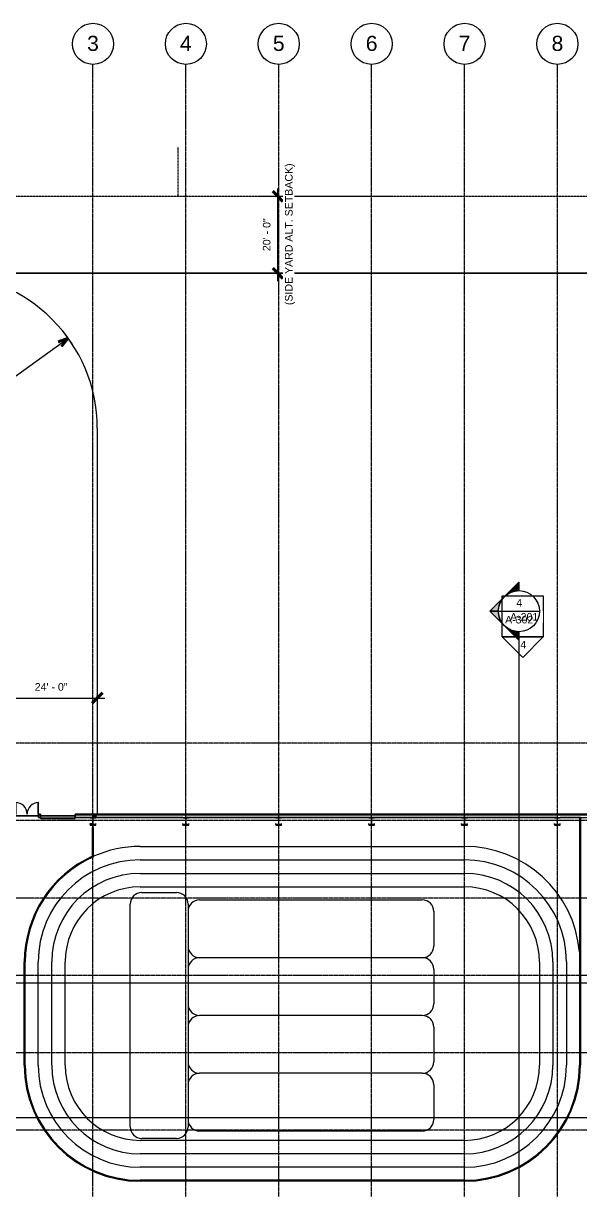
# Model space of a CAD drawing. Header units: inches. Extents: x 19712 to 27543, y -26063 to -18659.
# Drawn here: x 22869 to 24603, y -22294 to -18659 of the extents above; entities that cross this region are included whole.
import ezdxf

# ---------------------------------------------------------------- set-up
doc = ezdxf.new("R2010")
doc.units = ezdxf.units.IN
doc.header["$MEASUREMENT"] = 0
for name, pattern in [('Center 1_4_', [0.53125, 0.25, -0.09375, 0.09375, -0.09375]), ('Grid Line 1_2_', [0.875, 0.5, -0.125, 0.125, -0.125]), ('Hidden', [0.28125, 0.1875, -0.09375])]:
    doc.linetypes.add(name, pattern=pattern)
for name, color, linetype, lineweight in [('A-ANNO-DIMS', 211, 'Continuous', 9), ('A-ANNO-DIMS-256', 211, 'Continuous', 9), ('A-DOOR', 31, 'Continuous', 9), ('A-FLOR', 192, 'Continuous', 9), ('A-FLOR-HRAL', 11, 'Continuous', 9), ('A-FLOR-OTLN', 90, 'Continuous', 9), ('A-PROP-SBCK', 71, 'Hidden', 25), ('A-WALL', 113, 'Continuous', 9), ('A-WALL-PATT', 111, 'Continuous', 25), ('C-BLDG-PADS', 91, 'Continuous', 9), ('C-TOPO', 7, 'Continuous', 9), ('EOP-PR', 4, 'Continuous', 9), ('G-ANNO-SYMB', 111, 'Continuous', 9), ('L-SITE-WALL', 31, 'Continuous', 9), ('PROP', 3, 'Center 1_4_', 9), ('S-BEAM', 12, 'Continuous', 9), ('S-COLS', 52, 'Continuous', 9), ('S-GRID', 1, 'Continuous', 9), ('S-GRID-IDEN', 1, 'Continuous', 9)]:
    doc.layers.add(name, color=color, linetype=linetype, lineweight=lineweight)
doc.styles.add('Arial', font='arial.ttf', dxfattribs={"height": 23.60479})
doc.styles.add('Arial_1', font='arial.ttf', dxfattribs={"height": 47.209581})
doc.dimstyles.new('Arrow_-_3_32__Arial_1', dxfattribs={"dimscale": 12, "dimtxt": 24, "dimasz": 2.666667, "dimexe": 2, "dimexo": 0, "dimgap": 1.333333, "dimtad": 1, "dimjust": 3, "dimdec": 5, "dimrnd": 0.03125, "dimzin": 1, "dimdsep": 46, "dimlunit": 4, "dimtxsty": 'Arial', "dimblk1": 'OPEN30', "dimblk2": 'OPEN30', "dimsah": 1, "dimcen": 0.09, "dimazin": 0, "dimtfac": 1, "dimtdec": 4, "dimtix": 1, "dimtmove": 0, "dimatfit": 2, "dimfxl": 1, "dimtvp": 1, "dimtfill": 1, "dimfrac": 2, "dimtolj": 1, "dimtzin": 0, "dimarcsym": 2})
doc.dimstyles.new('Linear_-_3_32__Arial_1', dxfattribs={"dimscale": 12, "dimtxt": 24, "dimasz": 2.666667, "dimexe": 2, "dimexo": 1.333333, "dimgap": 1.333333, "dimtad": 1, "dimdec": 0, "dimzin": 1, "dimdsep": 46, "dimlunit": 4, "dimtxsty": 'Arial', "dimblk1": 'OBLIQUE', "dimblk2": 'OBLIQUE', "dimsah": 1, "dimcen": 0.09, "dimdle": 2, "dimazin": 0, "dimtfac": 1, "dimtdec": 4, "dimtix": 1, "dimtmove": 0, "dimatfit": 3, "dimfxl": 1, "dimtvp": 1, "dimtfill": 1, "dimfrac": 2, "dimtolj": 1, "dimtzin": 0, "dimarcsym": 2})
pattern_1 = [(45, (0, 0), (-25.342707, 25.342707), []), (45, (0, 38.4), (-25.342707, 25.342707), [])]
pattern_2 = [(0, (0, 0), (0, 32), []), (90, (0, 0), (-32, 2e-15), [])]

# ---------------------------------------------------------------- blocks, each defined once
blk = doc.blocks.new('Girt_Z - 8_D-936192-Site Plan - Phase 1')
at = {"layer": 'S-BEAM'}
for p, q in [((23095.4, -21126.4), (23095.4, -21125.8)), ((26260.9, -21125.8), (23095.4, -21125.8)), ((23095.4, -21133.6), (23095.4, -21126.4)), ((23095.4, -21126.4), (23095.4, -21126.4)), ((26260.9, -21126.4), (23095.4, -21126.4)), ((26260.9, -21126.4), (23095.4, -21126.4)), ((23095.4, -21133.8), (23095.4, -21133.6)), ((23095.4, -21133.8), (26260.9, -21133.8)), ((26260.9, -21125.8), (26260.9, -21126.4)), ((26260.9, -21126.4), (26260.9, -21126.4)), ((26260.9, -21126.4), (26260.9, -21133.6)), ((26260.9, -21133.6), (26260.9, -21133.8))]:
    blk.add_line(p, q, dxfattribs=at)
blk = doc.blocks.new('Double-Flush - 72_ x 96_-868513-Site Plan - Phase 1')
at = {"layer": 'A-DOOR', "lineweight": 13}
for p, q in [((-36, -5.6), (-36, -41.6)), ((-36, -5.6), (-34, -5.6)), ((-34, -5.6), (-34, -41.6)), ((34, -5.6), (34, -41.5)), ((36, -5.6), (34, -5.6)), ((36, -5.6), (36, -41.6)), ((-36, -41.6), (-34, -41.6))]:
    blk.add_line(p, q, dxfattribs=at)
at = {"layer": 'A-DOOR'}
for centre, start, end in [((-36, -5.6), 270, 360), ((36, -5.6), 180, 270)]:
    blk.add_arc(centre, 36, start, end, dxfattribs=at)
blk = doc.blocks.new('overhead door - one-936140-Site Plan - Phase 1')
at = {"layer": 'A-DOOR'}
for p, q in [((54, -7), (-54, -7)), ((-54, -7), (-54, -8.75)), ((-54, -8.75), (54, -8.75)), ((54, -8.75), (54, -7))]:
    blk.add_line(p, q, dxfattribs=at)
blk = doc.blocks.new('Top Rail Type - Top Rail_Internal_-939601-Site Plan - Phase 1')
at = {"layer": 'A-FLOR-HRAL'}
for p, q in [((24604.9, -21134.4), (24601.9, -21134.4)), ((24601.9, -21134.4), (24601.9, -21906.1)), ((24604.9, -21134.4), (24604.9, -21906.1)), ((23084.4, -21165.6), (23087.4, -21165.6)), ((23084.4, -21254.6), (23084.4, -21165.6)), ((23087.4, -21256.6), (23087.4, -21165.6)), ((22871.7, -21906.1), (22871.7, -21584.1)), ((22874.8, -21906.1), (22874.8, -21584.1)), ((24243.4, -22264.5), (23233.3, -22264.5)), ((24243.4, -22267.6), (23233.3, -22267.6))]:
    blk.add_line(p, q, dxfattribs=at)
for centre, radius, start, end in [((23233.3, -21584.1), 361.5, 114.3202, 180), ((23233.3, -21584.1), 358.5, 114.0064, 180), ((23233.3, -21906.1), 361.5, 180, 270), ((23233.3, -21906.1), 358.5, 180, 270), ((24243.4, -21906.1), 358.5, 270, 0), ((24243.4, -21906.1), 361.5, 270, 0)]:
    blk.add_arc(centre, radius, start, end, dxfattribs=at)
blk = doc.blocks.new('Grid - Grid Head - Circle-14747-Site Plan - Phase 1')
at = {"layer": 'S-GRID-IDEN'}
blk.add_circle((0, 0), 0.25, dxfattribs=at)
blk = doc.blocks.new('Elevation - Detail Number-93309-Site Plan - Phase 1')
at = {"layer": 'G-ANNO-SYMB'}
for p, q in [((-0.25, -0.25), (-0.25, 0.25)), ((-0.25, 0.25), (0.25, 0.25)), ((0.25, 0.25), (0.25, -0.25)), ((0.25, -0.25), (-0.25, -0.25))]:
    blk.add_line(p, q, dxfattribs=at)
blk = doc.blocks.new('Elevation - Detail Number-93036-Site Plan - Phase 1')
at = {"layer": 'G-ANNO-SYMB'}
for p, q in [((0, 0.25), (-0.25, 0)), ((0.25, 0), (0, 0.25)), ((-0.25, 0), (0.25, 0))]:
    blk.add_line(p, q, dxfattribs=at)
blk = doc.blocks.new('Section - Section Head - Filled-1526-Site Plan - Phase 1')
at = {"layer": 'G-ANNO-SYMB'}
h = blk.add_hatch(color=256, dxfattribs=at)
edge = h.paths.add_edge_path(flags=0)
edge.add_line((-0.427, 0.177), (-0.25, 0.354))
edge.add_line((-0.25, 0.354), (-0.25, 0.25))
edge.add_arc((-0.25, 0), 0.25, 90, 135)
h = blk.add_hatch(color=256, dxfattribs=at)
edge = h.paths.add_edge_path(flags=0)
edge.add_arc((-0.25, 0), 0.25, 45, 90)
edge.add_line((-0.25, 0.25), (-0.25, 0.354))
edge.add_line((-0.25, 0.354), (-0.073, 0.177))
h = blk.add_hatch(color=256, dxfattribs=at)
edge = h.paths.add_edge_path(flags=0)
edge.add_arc((-0.25, 0), 0.25, 137.9216, 180)
edge.add_line((-0.5, 0), (-0.604, 0))
edge.add_line((-0.604, 0), (-0.436, 0.168))
h = blk.add_hatch(color=256, dxfattribs=at)
edge = h.paths.add_edge_path(flags=0)
edge.add_line((-0.064, 0.168), (0.104, 0))
edge.add_line((0.104, 0), (0, 0))
edge.add_arc((-0.25, 0), 0.25, 0, 42.0784)
for p, q in [((-0.25, 0.354), (-0.604, 0)), ((-0.25, 0.354), (-0.427, 0.177)), ((-0.25, 0.354), (0.104, 0)), ((-0.25, 0.25), (-0.25, 0.354)), ((-0.073, 0.177), (-0.25, 0.354)), ((-0.25, 0.354), (-0.25, 0.25)), ((-0.436, 0.168), (-0.604, 0)), ((0.104, 0), (-0.064, 0.168)), ((-0.604, 0), (-0.5, 0)), ((0, 0), (0.104, 0)), ((-0.5, 0), (-0.604, 0)), ((0, 0), (0.104, 0))]:
    blk.add_line(p, q, dxfattribs=at)
for start, end in [(360, 180), (137.9216, 180), (90, 135), (45, 90), (0, 42.0784), (180, 360)]:
    blk.add_arc((-0.25, 0), 0.25, start, end, dxfattribs=at)
blk = doc.blocks.new('DIMBLOCK71-Site Plan - Phase 1')
at = {"layer": 'A-ANNO-DIMS-256', "transparency": 16777216}
for p, q in [((22619.2, -19921.1), (23008.7, -19640.5)), ((22622.9, -19898.8), (22615.6, -19943.4)), ((22641.6, -19924.7), (22596.9, -19917.5))]:
    blk.add_line(p, q, dxfattribs=at)
at = {"layer": 'A-ANNO-DIMS-256', "lineweight": 50, "transparency": 16777216}
for q in [(22977.7, -19652.2), (22987.7, -19666.2)]:
    blk.add_line((23008.7, -19640.5), q, dxfattribs=at)
at = {"layer": 'A-ANNO-DIMS-256', "transparency": 16777216}
blk.add_arc((22619.2, -19921.1), 480, 32.9082, 38.6378, dxfattribs=at)
at = {"layer": 'A-ANNO-DIMS-256', "color": 0, "transparency": 16777216, "insert": (22745.4, -19772.7), "char_height": 23.6, "width": 122.289, "attachment_point": 1, "rotation": 35.773, "line_spacing_factor": 0.938532, "style": 'Arial', "bg_fill": 3, "box_fill_scale": 1.25, "bg_fill_color": 0, "bg_fill_transparency": 0}
blk.add_mtext('40\' - 0"', dxfattribs=at)
blk = doc.blocks.new('_Open30')
at = {"color": 0, "linetype": 'ByBlock', "lineweight": -2}
for p, q in [((-1, 0.27), (0, 0)), ((0, 0), (-1, -0.27)), ((0, 0), (-1, 0))]:
    blk.add_line(p, q, dxfattribs=at)
blk = doc.blocks.new('DIMBLOCK77-Site Plan - Phase 1')
at = {"layer": 'A-ANNO-DIMS-256', "lineweight": 50, "transparency": 16777216}
for p, q in [((22811.2, -20761.9), (22827.2, -20745.9)), ((23099.2, -20761.9), (23115.2, -20745.9)), ((22811.2, -20761.9), (22795.2, -20777.9)), ((23099.2, -20761.9), (23083.2, -20777.9))]:
    blk.add_line(p, q, dxfattribs=at)
at = {"layer": 'A-ANNO-DIMS-256', "transparency": 16777216}
for p, q in [((22811.2, -20755.3), (22811.2, -20785.9)), ((22811.2, -20761.9), (22811.2, -20755.3)), ((22811.2, -20761.9), (23123.2, -20761.9)), ((23099.2, -20755.3), (23099.2, -20785.9)), ((23099.2, -20761.9), (23099.2, -20755.3))]:
    blk.add_line(p, q, dxfattribs=at)
at = {"layer": 'A-ANNO-DIMS-256', "color": 0, "transparency": 16777216, "insert": (22904.3, -20715.3), "char_height": 23.6, "width": 122.289, "attachment_point": 1, "line_spacing_factor": 0.938532, "style": 'Arial', "bg_fill": 3, "box_fill_scale": 1.25, "bg_fill_color": 0, "bg_fill_transparency": 0}
blk.add_mtext('24\' - 0"', dxfattribs=at)
blk = doc.blocks.new('_Oblique')
at = {"color": 0, "linetype": 'ByBlock', "lineweight": -2}
blk.add_line((-0.5, -0.5), (0.5, 0.5), dxfattribs=at)
blk = doc.blocks.new('DIMBLOCK92-Site Plan - Phase 1')
at = {"layer": 'A-ANNO-DIMS-256', "lineweight": 50, "transparency": 16777216}
for p, q in [((23662, -19198.2), (23646, -19182.2)), ((23662, -19198.2), (23678, -19214.2)), ((23662, -19438.2), (23646, -19422.2)), ((23662, -19438.2), (23678, -19454.2))]:
    blk.add_line(p, q, dxfattribs=at)
at = {"layer": 'A-ANNO-DIMS-256', "transparency": 16777216}
for p, q in [((23662, -19462.2), (23662, -19174.2)), ((23655.4, -19198.2), (23686, -19198.2)), ((23662, -19198.2), (23655.4, -19198.2)), ((23655.4, -19438.2), (23686, -19438.2)), ((23662, -19438.2), (23655.4, -19438.2))]:
    blk.add_line(p, q, dxfattribs=at)
at = {"layer": 'A-ANNO-DIMS-256', "color": 0, "transparency": 16777216, "attachment_point": 1, "rotation": 90, "line_spacing_factor": 0.938532, "style": 'Arial', "bg_fill": 3, "box_fill_scale": 1.25, "bg_fill_color": 0, "bg_fill_transparency": 0}
for s, insert, char_height, width in [('(SIDE YARD ALT. SETBACK)', (23684.3, -19537.3), 23.605, 525.932), ('20\' - 0"', (23615.4, -19369.1), 23.6, 122.289)]:
    blk.add_mtext(s, dxfattribs=dict(at, insert=insert, char_height=char_height, width=width))

msp = doc.modelspace()

# ---------------------------------------------------------------- hatches: boundary and pattern name
at = {"layer": 'A-WALL-PATT', "lineweight": 9}
h = msp.add_hatch(dxfattribs=at)
h.set_pattern_fill('FP_8', color=256, style=0, pattern_type=2)
h.set_pattern_definition(pattern_2)
h.paths.add_polyline_path([(23030.515225, -21125.80281), (23085.765225, -21125.80281), (23085.765225, -21124.80281), (23030.515225, -21124.80281)], flags=0)
h.paths.add_polyline_path([(22792.149991, -21125.80281), (22801.25546, -21125.80281), (22801.25546, -21124.80281), (22783.524991, -21124.80281), (22783.524991, -21125.80281), (22791.524991, -21125.80281)], flags=0)
h.paths.add_polyline_path([(22922.515225, -21125.80281), (22922.515225, -21124.80281), (22916.515225, -21124.80281), (22916.515225, -21125.80281)], flags=0)
h.paths.add_polyline_path([(22809.25546, -21125.80281), (22844.515225, -21125.80281), (22844.515225, -21124.80281), (22809.25546, -21124.80281)], flags=0)
h = msp.add_hatch(dxfattribs=at)
h.set_pattern_fill('FP_8', color=256, style=0, pattern_type=2)
h.set_pattern_definition(pattern_2)
h.paths.add_polyline_path([(24533.265225, -21125.80281), (24533.265225, -21124.80281), (23375.515225, -21124.80281), (23375.515225, -21125.80281), (23695.782247, -21125.80281)], flags=0)
at = {"layer": 'S-COLS'}
h = msp.add_hatch(dxfattribs=at)
h.set_pattern_fill('FP_1', color=256, style=0, pattern_type=2)
h.set_pattern_definition(pattern_1)
h.paths.add_polyline_path([(23384.390225, -21135.05281), (23384.390225, -21133.80281), (23366.390225, -21133.80281), (23366.390225, -21135.05281)], flags=0)
h = msp.add_hatch(dxfattribs=at)
h.set_pattern_fill('FP_1', color=256, style=0, pattern_type=2)
h.set_pattern_definition(pattern_1)
h.paths.add_polyline_path([(23376.015225, -21156.195574), (23376.015225, -21135.05281), (23374.765225, -21135.05281), (23374.765225, -21156.195574)], flags=0)
h = msp.add_hatch(dxfattribs=at)
h.set_pattern_fill('FP_1', color=256, style=0, pattern_type=2)
h.set_pattern_definition(pattern_1)
h.paths.add_polyline_path([(23673.890225, -21135.05281), (23673.890225, -21133.80281), (23655.890225, -21133.80281), (23655.890225, -21135.05281)], flags=0)
h = msp.add_hatch(dxfattribs=at)
h.set_pattern_fill('FP_1', color=256, style=0, pattern_type=2)
h.set_pattern_definition(pattern_1)
h.paths.add_polyline_path([(23665.515225, -21156.195574), (23665.515225, -21135.05281), (23664.265225, -21135.05281), (23664.265225, -21156.195574)], flags=0)
h = msp.add_hatch(dxfattribs=at)
h.set_pattern_fill('FP_1', color=256, style=0, pattern_type=2)
h.set_pattern_definition(pattern_1)
h.paths.add_polyline_path([(23955.015225, -21156.195574), (23955.015225, -21135.05281), (23953.765225, -21135.05281), (23953.765225, -21156.195574)], flags=0)
h = msp.add_hatch(dxfattribs=at)
h.set_pattern_fill('FP_1', color=256, style=0, pattern_type=2)
h.set_pattern_definition(pattern_1)
h.paths.add_polyline_path([(24252.890225, -21135.05281), (24252.890225, -21133.80281), (24234.890225, -21133.80281), (24234.890225, -21135.05281)], flags=0)
h = msp.add_hatch(dxfattribs=at)
h.set_pattern_fill('FP_1', color=256, style=0, pattern_type=2)
h.set_pattern_definition(pattern_1)
h.paths.add_polyline_path([(24542.390225, -21135.05281), (24542.390225, -21133.80281), (24524.390225, -21133.80281), (24524.390225, -21135.05281)], flags=0)
h = msp.add_hatch(dxfattribs=at)
h.set_pattern_fill('FP_1', color=256, style=0, pattern_type=2)
h.set_pattern_definition(pattern_1)
h.paths.add_polyline_path([(24534.015225, -21156.195574), (24534.015225, -21135.05281), (24532.765225, -21135.05281), (24532.765225, -21156.195574)], flags=0)
h = msp.add_hatch(dxfattribs=at)
h.set_pattern_fill('FP_1', color=256, style=0, pattern_type=2)
h.set_pattern_definition(pattern_1)
h.paths.add_polyline_path([(23094.890225, -21157.449176), (23094.890225, -21156.195574), (23076.890225, -21156.195574), (23076.890225, -21157.449176)], flags=0)
h = msp.add_hatch(dxfattribs=at)
h.set_pattern_fill('FP_1', color=256, style=0, pattern_type=2)
h.set_pattern_definition(pattern_1)
h.paths.add_polyline_path([(23673.890225, -21157.449176), (23673.890225, -21156.195574), (23655.890225, -21156.195574), (23655.890225, -21157.449176)], flags=0)
h = msp.add_hatch(dxfattribs=at)
h.set_pattern_fill('FP_1', color=256, style=0, pattern_type=2)
h.set_pattern_definition(pattern_1)
h.paths.add_polyline_path([(23963.390225, -21157.449176), (23963.390225, -21156.195574), (23945.390225, -21156.195574), (23945.390225, -21157.449176)], flags=0)

# ---------------------------------------------------------------- linework, layer by layer
at = {"layer": 'A-FLOR'}
for p, q in [((23366.390225, -21134.42781), (23094.890225, -21134.42781)), ((24601.867379, -21134.42781), (24542.390225, -21134.42781)), ((23085.890225, -21157.449176), (23085.890225, -21165.596592))]:
    msp.add_line(p, q, dxfattribs=at)
at = {"layer": 'A-FLOR-OTLN'}
for p, q in [((23233.25546, -21224.0601), (24243.390225, -21224.0601)), ((23233.25546, -21266.0601), (24243.390225, -21266.0601)), ((23233.25546, -21308.0601), (24243.390225, -21308.0601)), ((23233.25546, -21350.0601), (24243.390225, -21350.0601)), ((23238.073569, -21368.0601), (23346.158917, -21368.0601)), ((23202.073569, -22097.83441), (23202.073569, -21404.0601)), ((23382.158917, -21404.0601), (23382.158917, -22097.83441)), ((23418.158917, -21390.776558), (24111.933227, -21390.776558)), ((24147.933227, -21426.776558), (24147.933227, -21534.861906)), ((22915.25546, -21906.0601), (22915.25546, -21584.0601)), ((22957.25546, -21906.0601), (22957.25546, -21584.0601)), ((22999.25546, -21906.0601), (22999.25546, -21584.0601)), ((24111.933227, -21570.861906), (23418.158917, -21570.861906)), ((24477.390225, -21584.0601), (24477.390225, -21906.0601)), ((24519.390225, -21584.0601), (24519.390225, -21906.0601)), ((24561.390225, -21584.0601), (24561.390225, -21906.0601)), ((24147.933227, -21606.861906), (24147.933227, -21714.947255)), ((24111.933227, -21750.947255), (23418.158917, -21750.947255)), ((24147.933227, -21786.947255), (24147.933227, -21895.032603)), ((24111.933227, -21931.032603), (23418.158917, -21931.032603)), ((24147.933227, -21967.032603), (24147.933227, -22075.117952)), ((23346.158917, -22133.83441), (23238.073569, -22133.83441)), ((24111.933227, -22111.117952), (23418.158917, -22111.117952)), ((24243.390225, -22140.0601), (23233.25546, -22140.0601)), ((24243.390225, -22182.0601), (23233.25546, -22182.0601)), ((24243.390225, -22224.0601), (23233.25546, -22224.0601))]:
    msp.add_line(p, q, dxfattribs=at)
for centre, radius, start, end in [((23233.25546, -21584.0601), 360, 90, 113.906718284), ((24243.390225, -21584.0601), 360, 4.992782937, 90), ((23233.25546, -21584.0601), 318, 90, 180), ((24243.390225, -21584.0601), 318, 0, 90), ((23233.25546, -21584.0601), 276, 90, 180), ((24243.390225, -21584.0601), 276, 0, 90), ((23233.25546, -21584.0601), 234, 90, 180), ((23238.073569, -21404.0601), 36, 90, 180), ((23346.158917, -21404.0601), 36, 0, 90), ((24243.390225, -21584.0601), 234, 0, 90), ((23418.158917, -21426.776558), 36, 90, 180), ((24111.933227, -21426.776558), 36, 0, 90), ((23418.158917, -21534.861906), 36, 180, 270), ((24111.933227, -21534.861906), 36, 270, 0), ((23418.158917, -21606.861906), 36, 90, 180), ((24111.933227, -21606.861906), 36, 0, 90), ((23418.158917, -21714.947255), 36, 180, 270), ((24111.933227, -21714.947255), 36, 270, 0), ((23418.158917, -21786.947255), 36, 90, 180), ((24111.933227, -21786.947255), 36, 0, 90), ((23233.25546, -21906.0601), 318, 180, 270), ((23233.25546, -21906.0601), 276, 180, 270), ((23233.25546, -21906.0601), 234, 180, 270), ((23418.158917, -21895.032603), 36, 180, 270), ((24111.933227, -21895.032603), 36, 270, 0), ((24243.390225, -21906.0601), 234, 270, 0), ((24243.390225, -21906.0601), 276, 270, 0), ((24243.390225, -21906.0601), 318, 270, 0), ((23418.158917, -21967.032603), 36, 90, 180), ((24111.933227, -21967.032603), 36, 0, 90), ((23238.073569, -22097.83441), 36, 180, 270), ((23346.158917, -22097.83441), 36, 270, 0), ((23418.158917, -22075.117952), 36, 180, 270), ((24111.933227, -22075.117952), 36, 270, 0)]:
    msp.add_arc(centre, radius, start, end, dxfattribs=at)
at = {"layer": 'A-PROP-SBCK'}
msp.add_line((21404.235225, -19438.180554), (26647.515225, -19438.180554), dxfattribs=at)
at = {"layer": 'A-WALL'}
for p, q in [((22916.515225, -21124.80281), (22922.515225, -21124.80281)), ((22916.515225, -21125.80281), (22922.515225, -21125.80281)), ((22916.515225, -21133.80281), (22922.515225, -21133.80281)), ((23030.515225, -21124.80281), (23085.765225, -21124.80281)), ((23030.515225, -21125.80281), (23085.765225, -21125.80281)), ((23030.515225, -21133.80281), (23085.765225, -21133.80281)), ((23375.515225, -21124.80281), (24533.265225, -21124.80281))]:
    msp.add_line(p, q, dxfattribs=at)
at = {"layer": 'A-WALL', "lineweight": 25}
for p, q in [((23375.202725, -21123.61481), (23086.077725, -21123.61481)), ((23086.077725, -21123.61481), (23086.077725, -21125.18961)), ((23086.077725, -21125.18961), (23375.202725, -21125.18961)), ((23375.202725, -21125.18961), (23375.202725, -21123.61481)), ((24822.702725, -21123.61481), (24533.577725, -21123.61481)), ((24533.577725, -21123.61481), (24533.577725, -21125.18961)), ((24533.577725, -21125.18961), (24822.702725, -21125.18961))]:
    msp.add_line(p, q, dxfattribs=at)
at = {"layer": 'C-BLDG-PADS'}
for p, q in [((22916.515225, -21128.80281), (22844.515225, -21128.80281)), ((23030.515225, -21128.80281), (22922.515225, -21128.80281)), ((23095.390225, -21128.80281), (23085.765225, -21128.80281))]:
    msp.add_line(p, q, dxfattribs=at)
at = {"layer": 'C-TOPO'}
for p, q in [((22844.515225, -21128.802246), (22916.515225, -21128.802246)), ((22922.515225, -21128.802246), (23030.515225, -21128.802246)), ((23085.765225, -21128.802246), (23095.390225, -21128.802246))]:
    msp.add_line(p, q, dxfattribs=at)
at = {"layer": 'EOP-PR'}
for p, q in [((23099.235225, -19921.085554), (23099.235225, -21123.61481)), ((23099.235225, -21123.61481), (23099.235225, -21125.117944)), ((23099.235225, -21125.18961), (23099.235225, -21125.80281))]:
    msp.add_line(p, q, dxfattribs=at)
msp.add_arc((22619.235225, -19921.085554), 480, 0, 90, dxfattribs=at)
at = {"layer": 'G-ANNO-SYMB'}
for p, q in [((27062.471507, -21650.52261), (19985.202172, -21650.52261)), ((27072.963726, -22069.388455), (19995.694391, -22069.388455))]:
    msp.add_line(p, q, dxfattribs=at)
at = {"layer": 'L-SITE-WALL', "lineweight": 25}
for p, q in [((22922.515225, -21123.30281), (22916.515225, -21123.30281)), ((22916.515225, -21123.30281), (22916.515225, -21134.42781)), ((22916.515225, -21134.42781), (22922.515225, -21134.42781)), ((22922.515225, -21134.42781), (22922.515225, -21123.30281)), ((23085.765225, -21123.30281), (23030.515225, -21123.30281)), ((23030.515225, -21123.30281), (23030.515225, -21134.42781)), ((23030.515225, -21134.42781), (23085.765225, -21134.42781)), ((23085.765225, -21134.42781), (23085.765225, -21123.30281)), ((24533.265225, -21123.30281), (23375.515225, -21123.30281)), ((23375.515225, -21123.30281), (23375.515225, -21125.80281)), ((23375.515225, -21133.771617), (23375.515225, -21134.42781)), ((23375.515225, -21134.42781), (24533.265225, -21134.42781)), ((24533.265225, -21125.80281), (24533.265225, -21123.30281)), ((24533.265225, -21134.42781), (24533.265225, -21133.77769))]:
    msp.add_line(p, q, dxfattribs=at)
at = {"layer": 'PROP'}
for p, q in [((23351.568457, -19198.180554), (23351.547537, -19045.170645)), ((20984.235225, -19198.180554), (27007.515225, -19198.180554))]:
    msp.add_line(p, q, dxfattribs=at)
at = {"layer": 'S-COLS', "lineweight": 15}
for p, q in [((23076.890225, -21133.80281), (23076.890225, -21135.05281)), ((23094.890225, -21133.80281), (23076.890225, -21133.80281)), ((23076.890225, -21135.05281), (23094.890225, -21135.05281)), ((23085.265225, -21135.05281), (23085.265225, -21156.195574)), ((23086.515225, -21135.05281), (23085.265225, -21135.05281)), ((23086.515225, -21156.195574), (23086.515225, -21135.05281)), ((23094.890225, -21135.05281), (23094.890225, -21133.80281)), ((23366.390225, -21133.80281), (23366.390225, -21135.05281)), ((23366.390225, -21135.05281), (23384.390225, -21135.05281)), ((23374.765225, -21135.05281), (23374.765225, -21156.195574)), ((23376.015225, -21135.05281), (23374.765225, -21135.05281)), ((23376.015225, -21156.195574), (23376.015225, -21135.05281)), ((23384.390225, -21135.05281), (23384.390225, -21133.80281)), ((23655.890225, -21133.80281), (23655.890225, -21135.05281)), ((23655.890225, -21135.05281), (23673.890225, -21135.05281)), ((23664.265225, -21135.05281), (23664.265225, -21156.195574)), ((23665.515225, -21135.05281), (23664.265225, -21135.05281)), ((23665.515225, -21156.195574), (23665.515225, -21135.05281)), ((23673.890225, -21135.05281), (23673.890225, -21133.80281)), ((23945.390225, -21133.80281), (23945.390225, -21135.05281)), ((23945.390225, -21135.05281), (23963.390225, -21135.05281)), ((23953.765225, -21135.05281), (23953.765225, -21156.195574)), ((23955.015225, -21135.05281), (23953.765225, -21135.05281)), ((23955.015225, -21156.195574), (23955.015225, -21135.05281)), ((23963.390225, -21135.05281), (23963.390225, -21133.80281)), ((24234.890225, -21133.80281), (24234.890225, -21135.05281)), ((24234.890225, -21135.05281), (24252.890225, -21135.05281)), ((24243.265225, -21135.05281), (24243.265225, -21156.195574)), ((24244.515225, -21135.05281), (24243.265225, -21135.05281)), ((24244.515225, -21156.195574), (24244.515225, -21135.05281)), ((24252.890225, -21135.05281), (24252.890225, -21133.80281)), ((24524.390225, -21133.80281), (24524.390225, -21135.05281)), ((24524.390225, -21135.05281), (24542.390225, -21135.05281)), ((24532.765225, -21135.05281), (24532.765225, -21156.195574)), ((24534.015225, -21135.05281), (24532.765225, -21135.05281)), ((24534.015225, -21156.195574), (24534.015225, -21135.05281)), ((24542.390225, -21135.05281), (24542.390225, -21133.80281)), ((23076.890225, -21156.195574), (23076.890225, -21157.449176)), ((23094.890225, -21156.195574), (23076.890225, -21156.195574)), ((23076.890225, -21157.449176), (23094.890225, -21157.449176)), ((23085.265225, -21156.195574), (23086.515225, -21156.195574)), ((23094.890225, -21157.449176), (23094.890225, -21156.195574)), ((23366.390225, -21156.195574), (23366.390225, -21157.449176)), ((23384.390225, -21156.195574), (23366.390225, -21156.195574)), ((23366.390225, -21157.449176), (23384.390225, -21157.449176)), ((23374.765225, -21156.195574), (23376.015225, -21156.195574)), ((23384.390225, -21157.449176), (23384.390225, -21156.195574)), ((23655.890225, -21156.195574), (23655.890225, -21157.449176)), ((23673.890225, -21156.195574), (23655.890225, -21156.195574)), ((23655.890225, -21157.449176), (23673.890225, -21157.449176)), ((23664.265225, -21156.195574), (23665.515225, -21156.195574)), ((23673.890225, -21157.449176), (23673.890225, -21156.195574)), ((23945.390225, -21156.195574), (23945.390225, -21157.449176)), ((23963.390225, -21156.195574), (23945.390225, -21156.195574)), ((23945.390225, -21157.449176), (23963.390225, -21157.449176)), ((23953.765225, -21156.195574), (23955.015225, -21156.195574)), ((23963.390225, -21157.449176), (23963.390225, -21156.195574)), ((24234.890225, -21156.195574), (24234.890225, -21157.449176)), ((24252.890225, -21156.195574), (24234.890225, -21156.195574)), ((24234.890225, -21157.449176), (24252.890225, -21157.449176)), ((24243.265225, -21156.195574), (24244.515225, -21156.195574)), ((24252.890225, -21157.449176), (24252.890225, -21156.195574)), ((24524.390225, -21156.195574), (24524.390225, -21157.449176)), ((24542.390225, -21156.195574), (24524.390225, -21156.195574)), ((24524.390225, -21157.449176), (24542.390225, -21157.449176)), ((24532.765225, -21156.195574), (24534.015225, -21156.195574)), ((24542.390225, -21157.449176), (24542.390225, -21156.195574))]:
    msp.add_line(p, q, dxfattribs=at)
at = {"layer": 'S-COLS'}
for p, q in [((23076.890225, -21156.195574), (23076.890225, -21152.549209)), ((23076.890225, -21152.549209), (23085.265225, -21152.549209)), ((23094.890225, -21156.195574), (23094.890225, -21152.549209)), ((23366.390225, -21156.195574), (23366.390225, -21152.549209)), ((23384.390225, -21156.195574), (23384.390225, -21152.549209)), ((23655.890225, -21156.195574), (23655.890225, -21152.549209)), ((23673.890225, -21156.195574), (23673.890225, -21152.549209)), ((23945.390225, -21156.195574), (23945.390225, -21152.549209)), ((23963.390225, -21156.195574), (23963.390225, -21152.549209)), ((24234.890225, -21156.195574), (24234.890225, -21152.549209)), ((24252.890225, -21156.195574), (24252.890225, -21152.549209)), ((24524.390225, -21156.195574), (24524.390225, -21152.549209)), ((24542.390225, -21156.195574), (24542.390225, -21152.549209))]:
    msp.add_line(p, q, dxfattribs=at)
at = {"layer": 'S-GRID', "linetype": 'Grid Line 1_2_'}
for p, q in [((23085.890225, -23874.70128), (23085.890225, -18787.198833)), ((23375.390225, -23874.70128), (23375.390225, -18787.198833)), ((23664.890225, -23874.70128), (23664.890225, -18787.198833)), ((23954.390225, -23874.70128), (23954.390225, -18787.198833)), ((24243.890225, -23874.70128), (24243.890225, -18787.198833)), ((24533.390225, -23874.70128), (24533.390225, -18787.198833)), ((27542.721343, -20902.55281), (19848.989376, -20902.55281)), ((27542.721343, -21143.80281), (19848.989376, -21143.80281)), ((26875.455585, -21385.05281), (19848.989376, -21385.05281)), ((26875.455585, -21626.30281), (19848.989376, -21626.30281)), ((26875.455585, -21867.55281), (19848.989376, -21867.55281)), ((26875.455585, -22108.80281), (19848.989376, -22108.80281))]:
    msp.add_line(p, q, dxfattribs=at)

# ---------------------------------------------------------------- block references
at = {"layer": 'A-DOOR', "rotation": 180}
msp.add_blockref('Double-Flush - 72_ x 96_-868513-Site Plan - Phase 1', (22880.515225, -21128.86531), dxfattribs=at)
at = {"layer": 'A-DOOR'}
msp.add_blockref('overhead door - one-936140-Site Plan - Phase 1', (22976.515225, -21128.86531), dxfattribs=at)
at = {"layer": 'A-FLOR-HRAL'}
msp.add_blockref('Top Rail Type - Top Rail_Internal_-939601-Site Plan - Phase 1', (0, 0), dxfattribs=at)
at = {"layer": 'G-ANNO-SYMB', "xscale": 255.9999999999999, "yscale": 255.9999999999999, "zscale": 255.9999999999999}
msp.add_blockref('Elevation - Detail Number-93309-Site Plan - Phase 1', (24425.409664, -20507.113317), dxfattribs=at)
at = {"layer": 'G-ANNO-SYMB', "extrusion": (0, 0, -1), "xscale": 255.9999999999999, "yscale": 255.9999999999999, "zscale": 255.9999999999999, "rotation": 180}
msp.add_blockref('Elevation - Detail Number-93036-Site Plan - Phase 1', (-24425.409664, -20571.113317), dxfattribs=at)
at = {"layer": 'S-BEAM'}
msp.add_blockref('Girt_Z - 8_D-936192-Site Plan - Phase 1', (0, 0), dxfattribs=at)
at = {"layer": 'S-GRID-IDEN', "xscale": 255.9999999999999, "yscale": 255.9999999999999, "zscale": 255.9999999999999}
for p in [(23085.890225, -18723.198833), (23375.390225, -18723.198833), (23664.890225, -18723.198833), (23954.390225, -18723.198833), (24243.890225, -18723.198833), (24533.390225, -18723.198833)]:
    msp.add_blockref('Grid - Grid Head - Circle-14747-Site Plan - Phase 1', p, dxfattribs=at)

# ---------------------------------------------------------------- next in the draw order: texts
at = {"layer": 'G-ANNO-SYMB', "attachment_point": 2, "line_spacing_factor": 0.938532, "style": 'Arial', "bg_fill": 3, "box_fill_scale": 1.25, "bg_fill_color": 0, "bg_fill_transparency": 0}
for s, insert, char_height, width in [('A-201', (24429.669849, -20496.944162), 23.6047904, 104.832), ('4', (24426.790967, -20583.616148), 23.60479, 21.888)]:
    msp.add_mtext(s, dxfattribs=dict(at, insert=insert, char_height=char_height, width=width))
at = {"layer": 'S-GRID-IDEN', "char_height": 47.209581, "width": 43.776, "attachment_point": 2, "line_spacing_factor": 0.938532, "style": 'Arial_1', "bg_fill": 3, "box_fill_scale": 1.25, "bg_fill_color": 0, "bg_fill_transparency": 0}
for s, insert in [('3', (23085.877922, -18698.03385)), ('4', (23375.377922, -18698.03385)), ('5', (23664.877922, -18698.03385)), ('6', (23954.377922, -18698.03385)), ('7', (24243.877922, -18698.03385)), ('8', (24533.377922, -18698.03385))]:
    msp.add_mtext(s, dxfattribs=dict(at, insert=insert))

# ---------------------------------------------------------------- next in the draw order: dimensions: what is measured, and where the dimension line sits
at = {"layer": 'A-ANNO-DIMS'}
dim = msp.add_linear_dim(base=(23662.03299, -19198.180554), p1=(23639.405573, -19438.180554), p2=(23639.405573, -19198.180554), angle=90, text='<>\\X(SIDE YARD ALT. SETBACK)', dimstyle='Linear_-_3_32__Arial_1', override={"dimpost": '<>', "dimfxl": 240}, dxfattribs=at)
dim.commit()
dim.dimension.update_dxf_attribs({"geometry": 'DIMBLOCK92-Site Plan - Phase 1', "text_midpoint": (23662.03299, -19318.180554)})
dim = msp.add_radius_dim(center=(22619.235225, -19921.085554), mpoint=(23008.678193, -19640.489448), dimstyle='Arrow_-_3_32__Arial_1', override={"dimpost": '<>'}, dxfattribs=at)
dim.commit()
dim.dimension.update_dxf_attribs({"geometry": 'DIMBLOCK71-Site Plan - Phase 1', "text_midpoint": (22784.576791, -19767.381034)})
dim = msp.add_linear_dim(base=(23099.235225, -20761.912983), p1=(22811.235225, -20739.285566), p2=(23099.235225, -20739.285566), dimstyle='Linear_-_3_32__Arial_1', override={"dimpost": '<>', "dimfxl": 288}, dxfattribs=at)
dim.commit()
dim.dimension.update_dxf_attribs({"geometry": 'DIMBLOCK77-Site Plan - Phase 1', "text_midpoint": (22955.235225, -20733.861015)})

# ---------------------------------------------------------------- next in the draw order: linework, layer by layer
at = {"layer": 'G-ANNO-SYMB'}
for p, q in [((24349.423949, -20491.10083), (24477.423949, -20491.10083)), ((24413.423949, -20555.10083), (24413.423949, -23033.871104))]:
    msp.add_line(p, q, dxfattribs=at)

# ---------------------------------------------------------------- next in the draw order: block references
at = {"layer": 'G-ANNO-SYMB', "extrusion": (0, 0, -1), "xscale": 255.9999999999999, "yscale": 255.9999999999999, "zscale": 255.9999999999999, "rotation": 270.0000000000003}
msp.add_blockref('Section - Section Head - Filled-1526-Site Plan - Phase 1', (-24413.423949, -20555.10083), dxfattribs=at)

# ---------------------------------------------------------------- next in the draw order: texts
at = {"layer": 'G-ANNO-SYMB', "attachment_point": 2, "line_spacing_factor": 0.938532, "style": 'Arial'}
for s, insert, char_height, width in [('4', (24414.243602, -20453.316497), 23.60479, 21.888), ('A-302', (24414.243602, -20505.679815), 23.6047904, 104.832)]:
    msp.add_mtext(s, dxfattribs=dict(at, insert=insert, char_height=char_height, width=width))

doc.saveas('drawing.dxf')
